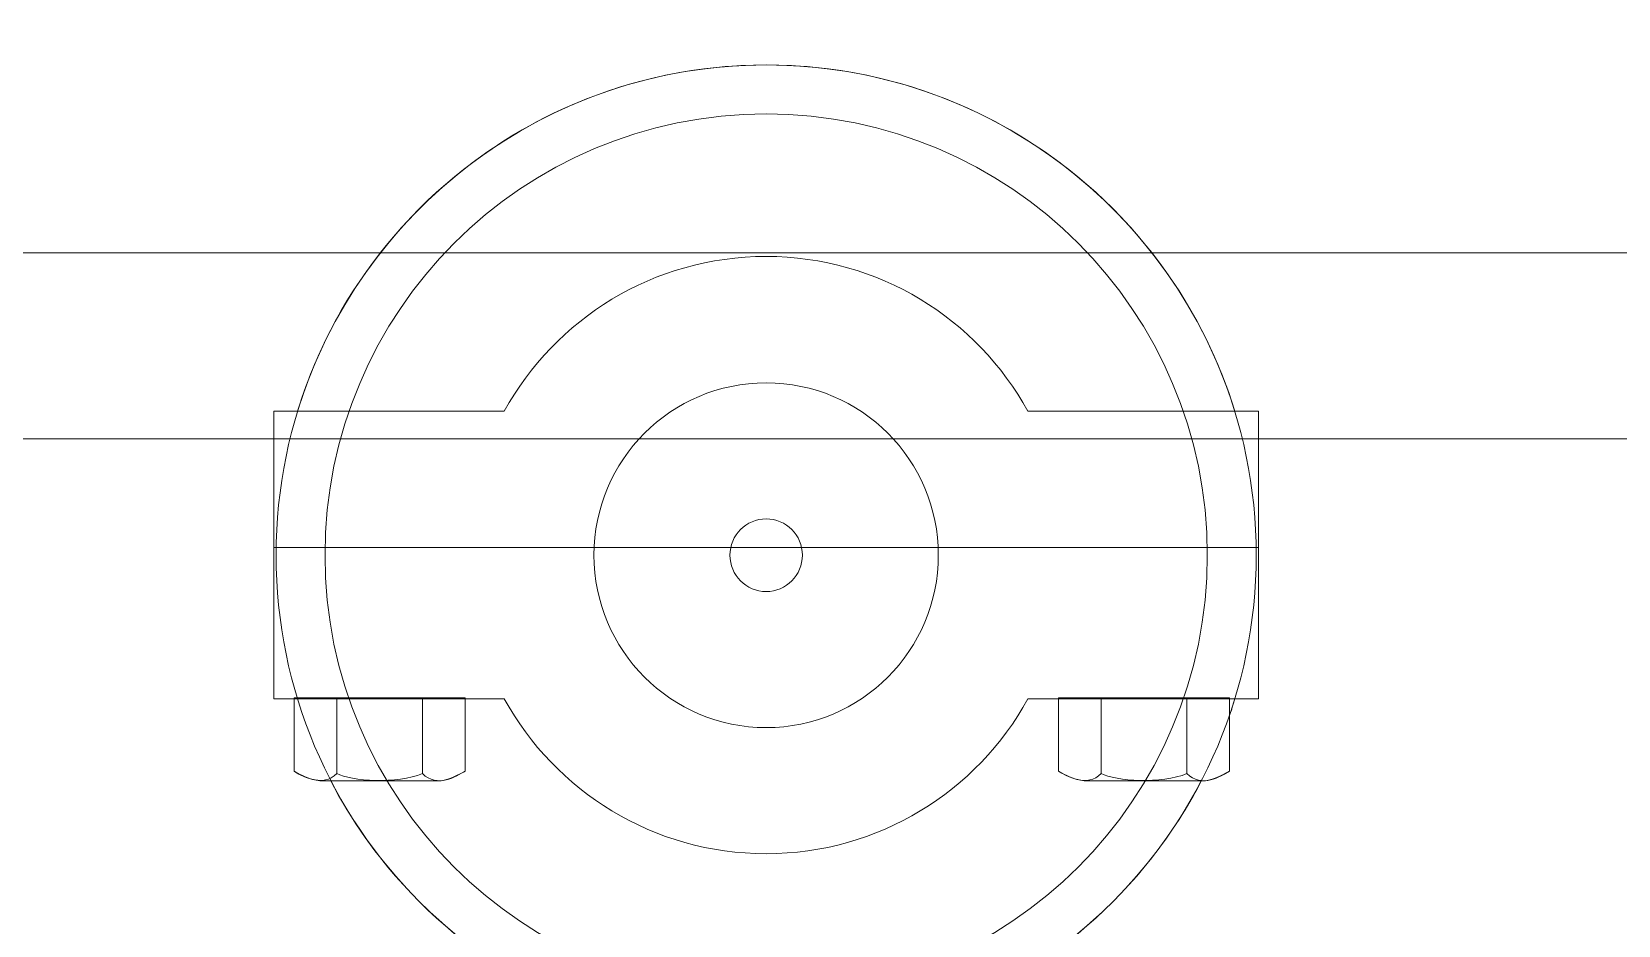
# Model space of a CAD drawing. Header units: millimetres. Extents: x -4490 to 177070, y -6118 to 72944.
# Drawn here: x 105828.8 to 106170.9, y 25562.5 to 25755.2 of the extents above; entities that cross this region are included whole.
import ezdxf

# ---------------------------------------------------------------- set-up
doc = ezdxf.new("R2010")
doc.units = ezdxf.units.MM
doc.layers.add('хендай', color=7, linetype='Continuous')

# ---------------------------------------------------------------- blocks, each defined once
blk = doc.blocks.new('A$C6EB5392D')
at = {"lineweight": 9}
for points, knots in [([(-1601.54, 533.46), (-1601.54, 533.46), (1608.67, 533.46), (1608.67, 533.46), (1608.67, 533.46), (1608.67, 533.46), (1608.67, 279.38), (1608.67, 279.38), (1608.67, 279.38), (1608.67, 279.38), (-1601.54, 279.38), (-1601.54, 279.38), (-1601.54, 279.38), (-1601.54, 279.38), (-1601.54, 533.46), (-1601.54, 533.46)], [0, 0, 0, 0, 0.25, 0.25, 0.25, 0.25, 0.5, 0.5, 0.5, 0.5, 0.75, 0.75, 0.75, 0.75, 1, 1, 1, 1]), ([(-960.58, 193.49), (-960.58, 193.49), (-960.58, 179.61), (-960.58, 179.61), (-960.58, 179.61), (-961.36, 179.03), (-962.31, 178.55), (-963.31, 178.24), (-963.31, 178.24), (-963.87, 178.03), (-964.51, 177.89), (-965.13, 177.83), (-965.13, 177.83), (-965.51, 177.77), (-965.86, 177.72), (-966.19, 177.72), (-966.19, 177.72), (-966.19, 177.72), (-967.64, 177.72), (-967.64, 177.72), (-967.64, 177.72), (-983.41, 147.45), (-1015.05, 126.76), (-1051.5, 126.76), (-1051.5, 126.76), (-1087.96, 126.76), (-1119.6, 147.45), (-1135.3, 177.72), (-1135.3, 177.72), (-1135.3, 177.72), (-1135.99, 177.72), (-1135.99, 177.72), (-1135.99, 177.72), (-1137.5, 177.89), (-1138.7, 178.45), (-1139.7, 179.03), (-1139.7, 179.03), (-1140.11, 179.24), (-1140.44, 179.45), (-1140.75, 179.61), (-1140.75, 179.61), (-1140.75, 179.61), (-1140.75, 190.34), (-1140.75, 190.34), (-1140.75, 190.34), (-1141.11, 191.4), (-1141.44, 192.44), (-1141.75, 193.49), (-1141.75, 193.49), (-1141.75, 193.49), (-1146.3, 193.49), (-1146.3, 193.49), (-1146.3, 193.49), (-1146.3, 193.49), (-1146.3, 248.9), (-1146.3, 248.9), (-1146.3, 248.9), (-1146.3, 248.9), (-1141.75, 248.9), (-1141.75, 248.9), (-1141.75, 248.9), (-1129.9, 287.5), (-1093.97, 315.57), (-1051.5, 315.57), (-1051.5, 315.57), (-1009.02, 315.57), (-973.09, 287.5), (-961.26, 248.9), (-961.26, 248.9), (-961.26, 248.9), (-956.7, 248.9), (-956.7, 248.9), (-956.7, 248.9), (-956.7, 248.9), (-956.7, 193.49), (-956.7, 193.49), (-956.7, 193.49), (-956.7, 193.49), (-960.58, 193.49), (-960.58, 193.49)], [0, 0, 0, 0, 0.05, 0.05, 0.05, 0.05, 0.1, 0.1, 0.1, 0.1, 0.15, 0.15, 0.15, 0.15, 0.2, 0.2, 0.2, 0.2, 0.25, 0.25, 0.25, 0.25, 0.3, 0.3, 0.3, 0.3, 0.35, 0.35, 0.35, 0.35, 0.4, 0.4, 0.4, 0.4, 0.45, 0.45, 0.45, 0.45, 0.5, 0.5, 0.5, 0.5, 0.55, 0.55, 0.55, 0.55, 0.6, 0.6, 0.6, 0.6, 0.65, 0.65, 0.65, 0.65, 0.7, 0.7, 0.7, 0.7, 0.75, 0.75, 0.75, 0.75, 0.8, 0.8, 0.8, 0.8, 0.85, 0.85, 0.85, 0.85, 0.9, 0.9, 0.9, 0.9, 0.95, 0.95, 0.95, 0.95, 1, 1, 1, 1]), ([(-960.58, 193.49), (-960.58, 193.49), (-960.58, 179.61), (-960.58, 179.61), (-960.58, 179.61), (-961.36, 179.03), (-962.31, 178.55), (-963.31, 178.24), (-963.31, 178.24), (-963.87, 178.03), (-964.51, 177.89), (-965.13, 177.83), (-965.13, 177.83), (-965.51, 177.77), (-965.86, 177.72), (-966.19, 177.72), (-966.19, 177.72), (-966.19, 177.72), (-967.64, 177.72), (-967.64, 177.72), (-967.64, 177.72), (-983.41, 147.45), (-1015.05, 126.76), (-1051.5, 126.76), (-1051.5, 126.76), (-1087.96, 126.76), (-1119.6, 147.45), (-1135.3, 177.72), (-1135.3, 177.72), (-1135.3, 177.72), (-1135.99, 177.72), (-1135.99, 177.72), (-1135.99, 177.72), (-1137.5, 177.89), (-1138.7, 178.45), (-1139.7, 179.03), (-1139.7, 179.03), (-1140.11, 179.24), (-1140.44, 179.45), (-1140.75, 179.61), (-1140.75, 179.61), (-1140.75, 179.61), (-1140.75, 190.34), (-1140.75, 190.34), (-1140.75, 190.34), (-1141.11, 191.4), (-1141.44, 192.44), (-1141.75, 193.49), (-1141.75, 193.49), (-1141.75, 193.49), (-1146.3, 193.49), (-1146.3, 193.49), (-1146.3, 193.49), (-1146.3, 193.49), (-1146.3, 248.9), (-1146.3, 248.9), (-1146.3, 248.9), (-1146.3, 248.9), (-1141.75, 248.9), (-1141.75, 248.9), (-1141.75, 248.9), (-1129.9, 287.5), (-1093.97, 315.57), (-1051.5, 315.57), (-1051.5, 315.57), (-1009.02, 315.57), (-973.09, 287.5), (-961.26, 248.9), (-961.26, 248.9), (-961.26, 248.9), (-956.7, 248.9), (-956.7, 248.9), (-956.7, 248.9), (-956.7, 248.9), (-956.7, 193.49), (-956.7, 193.49), (-956.7, 193.49), (-956.7, 193.49), (-960.58, 193.49), (-960.58, 193.49)], [0, 0, 0, 0, 0.05, 0.05, 0.05, 0.05, 0.1, 0.1, 0.1, 0.1, 0.15, 0.15, 0.15, 0.15, 0.2, 0.2, 0.2, 0.2, 0.25, 0.25, 0.25, 0.25, 0.3, 0.3, 0.3, 0.3, 0.35, 0.35, 0.35, 0.35, 0.4, 0.4, 0.4, 0.4, 0.45, 0.45, 0.45, 0.45, 0.5, 0.5, 0.5, 0.5, 0.55, 0.55, 0.55, 0.55, 0.6, 0.6, 0.6, 0.6, 0.65, 0.65, 0.65, 0.65, 0.7, 0.7, 0.7, 0.7, 0.75, 0.75, 0.75, 0.75, 0.8, 0.8, 0.8, 0.8, 0.85, 0.85, 0.85, 0.85, 0.9, 0.9, 0.9, 0.9, 0.95, 0.95, 0.95, 0.95, 1, 1, 1, 1]), ([(-957.12, 221.19), (-957.12, 273.3), (-999.34, 315.57), (-1051.5, 315.57), (-1051.5, 315.57), (-1103.62, 315.57), (-1145.87, 273.3), (-1145.87, 221.19), (-1145.87, 221.19), (-1145.87, 169.02), (-1103.62, 126.76), (-1051.5, 126.76), (-1051.5, 126.76), (-999.34, 126.76), (-957.12, 169.02), (-957.12, 221.19)], [0, 0, 0, 0, 0.25, 0.25, 0.25, 0.25, 0.5, 0.5, 0.5, 0.5, 0.75, 0.75, 0.75, 0.75, 1, 1, 1, 1]), ([(-966.54, 221.19), (-966.54, 268.12), (-1004.57, 306.14), (-1051.5, 306.14), (-1051.5, 306.14), (-1098.43, 306.14), (-1136.45, 268.12), (-1136.45, 221.19), (-1136.45, 221.19), (-1136.45, 174.26), (-1098.43, 136.24), (-1051.5, 136.24), (-1051.5, 136.24), (-1004.57, 136.24), (-966.54, 174.26), (-966.54, 221.19)], [0, 0, 0, 0, 0.25, 0.25, 0.25, 0.25, 0.5, 0.5, 0.5, 0.5, 0.75, 0.75, 0.75, 0.75, 1, 1, 1, 1]), ([(-1601.54, 279.38), (-1601.54, 279.38), (1608.67, 279.38), (1608.67, 279.38), (1608.67, 279.38), (1608.67, 279.38), (1608.67, 243.55), (1608.67, 243.55), (1608.67, 243.55), (1608.67, 243.55), (-1601.54, 243.55), (-1601.54, 243.55), (-1601.54, 243.55), (-1601.54, 243.55), (-1601.54, 279.38), (-1601.54, 279.38)], [0, 0, 0, 0, 0.25, 0.25, 0.25, 0.25, 0.5, 0.5, 0.5, 0.5, 0.75, 0.75, 0.75, 0.75, 1, 1, 1, 1]), ([(-1601.54, 279.38), (-1601.54, 279.38), (1608.67, 279.38), (1608.67, 279.38), (1608.67, 279.38), (1608.67, 279.38), (1608.67, 243.55), (1608.67, 243.55), (1608.67, 243.55), (1608.67, 243.55), (-1601.54, 243.55), (-1601.54, 243.55), (-1601.54, 243.55), (-1601.54, 243.55), (-1601.54, 279.38), (-1601.54, 279.38)], [0, 0, 0, 0, 0.25, 0.25, 0.25, 0.25, 0.5, 0.5, 0.5, 0.5, 0.75, 0.75, 0.75, 0.75, 1, 1, 1, 1]), ([(-1146.3, 222.66), (-1146.3, 222.66), (-1146.3, 248.9), (-1146.3, 248.9), (-1146.3, 248.9), (-1146.3, 248.9), (-1101.88, 248.9), (-1101.88, 248.9), (-1101.88, 248.9), (-1092.15, 266.65), (-1073.19, 278.69), (-1051.5, 278.69), (-1051.5, 278.69), (-1029.76, 278.69), (-1010.86, 266.65), (-1001.06, 248.9), (-1001.06, 248.9), (-1001.06, 248.9), (-956.7, 248.9), (-956.7, 248.9), (-956.7, 248.9), (-956.7, 248.9), (-956.7, 222.66), (-956.7, 222.66), (-956.7, 222.66), (-956.7, 222.66), (-1146.3, 222.66), (-1146.3, 222.66)], [0, 0, 0, 0, 0.142857, 0.142857, 0.142857, 0.142857, 0.285714, 0.285714, 0.285714, 0.285714, 0.428571, 0.428571, 0.428571, 0.428571, 0.571429, 0.571429, 0.571429, 0.571429, 0.714286, 0.714286, 0.714286, 0.714286, 0.857143, 0.857143, 0.857143, 0.857143, 1, 1, 1, 1]), ([(-1018.34, 221.19), (-1018.34, 239.53), (-1033.18, 254.35), (-1051.5, 254.35), (-1051.5, 254.35), (-1069.83, 254.35), (-1084.65, 239.53), (-1084.65, 221.19), (-1084.65, 221.19), (-1084.65, 202.86), (-1069.83, 187.98), (-1051.5, 187.98), (-1051.5, 187.98), (-1033.18, 187.98), (-1018.34, 202.86), (-1018.34, 221.19)], [0, 0, 0, 0, 0.25, 0.25, 0.25, 0.25, 0.5, 0.5, 0.5, 0.5, 0.75, 0.75, 0.75, 0.75, 1, 1, 1, 1]), ([(-1058.47, 221.19), (-1058.47, 225.02), (-1055.37, 228.16), (-1051.5, 228.16), (-1051.5, 228.16), (-1047.62, 228.16), (-1044.53, 225.02), (-1044.53, 221.19), (-1044.53, 221.19), (-1044.53, 217.32), (-1047.62, 214.17), (-1051.5, 214.17), (-1051.5, 214.17), (-1055.37, 214.17), (-1058.47, 217.32), (-1058.47, 221.19)], [0, 0, 0, 0, 0.25, 0.25, 0.25, 0.25, 0.5, 0.5, 0.5, 0.5, 0.75, 0.75, 0.75, 0.75, 1, 1, 1, 1]), ([(-1058.47, 221.19), (-1058.47, 225.02), (-1055.37, 228.16), (-1051.5, 228.16), (-1051.5, 228.16), (-1047.62, 228.16), (-1044.53, 225.02), (-1044.53, 221.19), (-1044.53, 221.19), (-1044.53, 217.32), (-1047.62, 214.17), (-1051.5, 214.17), (-1051.5, 214.17), (-1055.37, 214.17), (-1058.47, 217.32), (-1058.47, 221.19)], [0, 0, 0, 0, 0.25, 0.25, 0.25, 0.25, 0.5, 0.5, 0.5, 0.5, 0.75, 0.75, 0.75, 0.75, 1, 1, 1, 1]), ([(-1146.3, 222.66), (-1146.3, 222.66), (-956.7, 222.66), (-956.7, 222.66), (-956.7, 222.66), (-956.7, 222.66), (-956.7, 193.49), (-956.7, 193.49), (-956.7, 193.49), (-956.7, 193.49), (-1001.06, 193.53), (-1001.06, 193.53), (-1001.06, 193.53), (-1010.86, 175.73), (-1029.76, 163.69), (-1051.5, 163.69), (-1051.5, 163.69), (-1073.19, 163.69), (-1092.15, 175.73), (-1101.88, 193.49), (-1101.88, 193.49), (-1101.88, 193.49), (-1146.3, 193.49), (-1146.3, 193.49), (-1146.3, 193.49), (-1146.3, 193.49), (-1146.3, 222.66), (-1146.3, 222.66)], [0, 0, 0, 0, 0.142857, 0.142857, 0.142857, 0.142857, 0.285714, 0.285714, 0.285714, 0.285714, 0.428571, 0.428571, 0.428571, 0.428571, 0.571429, 0.571429, 0.571429, 0.571429, 0.714286, 0.714286, 0.714286, 0.714286, 0.857143, 0.857143, 0.857143, 0.857143, 1, 1, 1, 1]), ([(-1146.3, 222.66), (-1146.3, 222.66), (-956.7, 222.66), (-956.7, 222.66), (-956.7, 222.66), (-956.7, 222.66), (-956.7, 193.49), (-956.7, 193.49), (-956.7, 193.49), (-956.7, 193.49), (-1001.06, 193.53), (-1001.06, 193.53), (-1001.06, 193.53), (-1010.86, 175.73), (-1029.76, 163.69), (-1051.5, 163.69), (-1051.5, 163.69), (-1073.19, 163.69), (-1092.15, 175.73), (-1101.88, 193.49), (-1101.88, 193.49), (-1101.88, 193.49), (-1146.3, 193.49), (-1146.3, 193.49), (-1146.3, 193.49), (-1146.3, 193.49), (-1146.3, 222.66), (-1146.3, 222.66)], [0, 0, 0, 0, 0.142857, 0.142857, 0.142857, 0.142857, 0.285714, 0.285714, 0.285714, 0.285714, 0.428571, 0.428571, 0.428571, 0.428571, 0.571429, 0.571429, 0.571429, 0.571429, 0.714286, 0.714286, 0.714286, 0.714286, 0.857143, 0.857143, 0.857143, 0.857143, 1, 1, 1, 1]), ([(-1107.81, 179.61), (-1109.38, 178.45), (-1111.79, 177.72), (-1113.36, 177.72), (-1113.36, 177.72), (-1113.36, 177.72), (-1135.99, 177.72), (-1135.99, 177.72), (-1135.99, 177.72), (-1135.99, 177.72), (-1138.6, 178.2), (-1140.75, 179.61), (-1140.75, 179.61), (-1140.75, 179.61), (-1140.75, 193.7), (-1140.75, 193.7), (-1140.75, 193.7), (-1140.75, 193.7), (-1107.81, 193.7), (-1107.81, 193.7), (-1107.81, 193.7), (-1107.81, 193.7), (-1107.81, 179.61), (-1107.81, 179.61)], [0, 0, 0, 0, 0.166667, 0.166667, 0.166667, 0.166667, 0.333333, 0.333333, 0.333333, 0.333333, 0.5, 0.5, 0.5, 0.5, 0.666667, 0.666667, 0.666667, 0.666667, 0.833333, 0.833333, 0.833333, 0.833333, 1, 1, 1, 1]), ([(-1140.75, 179.61), (-1139.07, 178.61), (-1135.3, 176.25), (-1132.53, 179.13), (-1132.53, 179.13), (-1132.53, 179.13), (-1132.53, 193.7), (-1132.53, 193.7), (-1132.53, 193.7), (-1132.53, 193.7), (-1140.75, 193.7), (-1140.75, 193.7), (-1140.75, 193.7), (-1140.75, 193.7), (-1140.75, 179.61), (-1140.75, 179.61)], [0, 0, 0, 0, 0.25, 0.25, 0.25, 0.25, 0.5, 0.5, 0.5, 0.5, 0.75, 0.75, 0.75, 0.75, 1, 1, 1, 1]), ([(-1116.03, 179.13), (-1118.75, 177.66), (-1127.7, 177.04), (-1132.53, 179.13), (-1132.53, 179.13), (-1132.53, 179.13), (-1132.53, 193.7), (-1132.53, 193.7), (-1132.53, 193.7), (-1132.53, 193.7), (-1116.03, 193.7), (-1116.03, 193.7), (-1116.03, 193.7), (-1116.03, 193.7), (-1116.03, 179.13), (-1116.03, 179.13)], [0, 0, 0, 0, 0.25, 0.25, 0.25, 0.25, 0.5, 0.5, 0.5, 0.5, 0.75, 0.75, 0.75, 0.75, 1, 1, 1, 1]), ([(-1107.81, 179.61), (-1109.43, 178.61), (-1113.3, 176.36), (-1116.03, 179.13), (-1116.03, 179.13), (-1116.03, 179.13), (-1116.03, 193.7), (-1116.03, 193.7), (-1116.03, 193.7), (-1116.03, 193.7), (-1107.81, 193.7), (-1107.81, 193.7), (-1107.81, 193.7), (-1107.81, 193.7), (-1107.81, 179.61), (-1107.81, 179.61)], [0, 0, 0, 0, 0.25, 0.25, 0.25, 0.25, 0.5, 0.5, 0.5, 0.5, 0.75, 0.75, 0.75, 0.75, 1, 1, 1, 1]), ([(-960.58, 179.61), (-962.15, 178.45), (-964.61, 177.72), (-966.19, 177.72), (-966.19, 177.72), (-966.19, 177.72), (-988.81, 177.72), (-988.81, 177.72), (-988.81, 177.72), (-988.81, 177.72), (-991.38, 178.2), (-993.52, 179.61), (-993.52, 179.61), (-993.52, 179.61), (-993.52, 193.7), (-993.52, 193.7), (-993.52, 193.7), (-993.52, 193.7), (-960.58, 193.7), (-960.58, 193.7), (-960.58, 193.7), (-960.58, 193.7), (-960.58, 179.61), (-960.58, 179.61)], [0, 0, 0, 0, 0.166667, 0.166667, 0.166667, 0.166667, 0.333333, 0.333333, 0.333333, 0.333333, 0.5, 0.5, 0.5, 0.5, 0.666667, 0.666667, 0.666667, 0.666667, 0.833333, 0.833333, 0.833333, 0.833333, 1, 1, 1, 1]), ([(-993.52, 179.61), (-991.9, 178.61), (-988.13, 176.25), (-985.3, 179.13), (-985.3, 179.13), (-985.3, 179.13), (-985.3, 193.7), (-985.3, 193.7), (-985.3, 193.7), (-985.3, 193.7), (-993.52, 193.7), (-993.52, 193.7), (-993.52, 193.7), (-993.52, 193.7), (-993.52, 179.61), (-993.52, 179.61)], [0, 0, 0, 0, 0.25, 0.25, 0.25, 0.25, 0.5, 0.5, 0.5, 0.5, 0.75, 0.75, 0.75, 0.75, 1, 1, 1, 1]), ([(-968.8, 179.13), (-971.52, 177.66), (-980.53, 177.04), (-985.3, 179.13), (-985.3, 179.13), (-985.3, 179.13), (-985.3, 193.7), (-985.3, 193.7), (-985.3, 193.7), (-985.3, 193.7), (-968.8, 193.7), (-968.8, 193.7), (-968.8, 193.7), (-968.8, 193.7), (-968.8, 179.13), (-968.8, 179.13)], [0, 0, 0, 0, 0.25, 0.25, 0.25, 0.25, 0.5, 0.5, 0.5, 0.5, 0.75, 0.75, 0.75, 0.75, 1, 1, 1, 1]), ([(-960.58, 179.61), (-962.25, 178.61), (-966.13, 176.36), (-968.8, 179.13), (-968.8, 179.13), (-968.8, 179.13), (-968.8, 193.7), (-968.8, 193.7), (-968.8, 193.7), (-968.8, 193.7), (-960.58, 193.7), (-960.58, 193.7), (-960.58, 193.7), (-960.58, 193.7), (-960.58, 179.61), (-960.58, 179.61)], [0, 0, 0, 0, 0.25, 0.25, 0.25, 0.25, 0.5, 0.5, 0.5, 0.5, 0.75, 0.75, 0.75, 0.75, 1, 1, 1, 1])]:
    blk.add_open_spline(points, degree=3, knots=knots, dxfattribs=at)

msp = doc.modelspace()

# ---------------------------------------------------------------- block references
at = {"layer": 'хендай', "xscale": -1.12, "yscale": 1.12, "zscale": 1.12}
msp.add_blockref('A$C6EB5392D', (104809.483, 25394.641), dxfattribs=at)

doc.saveas('drawing.dxf')
